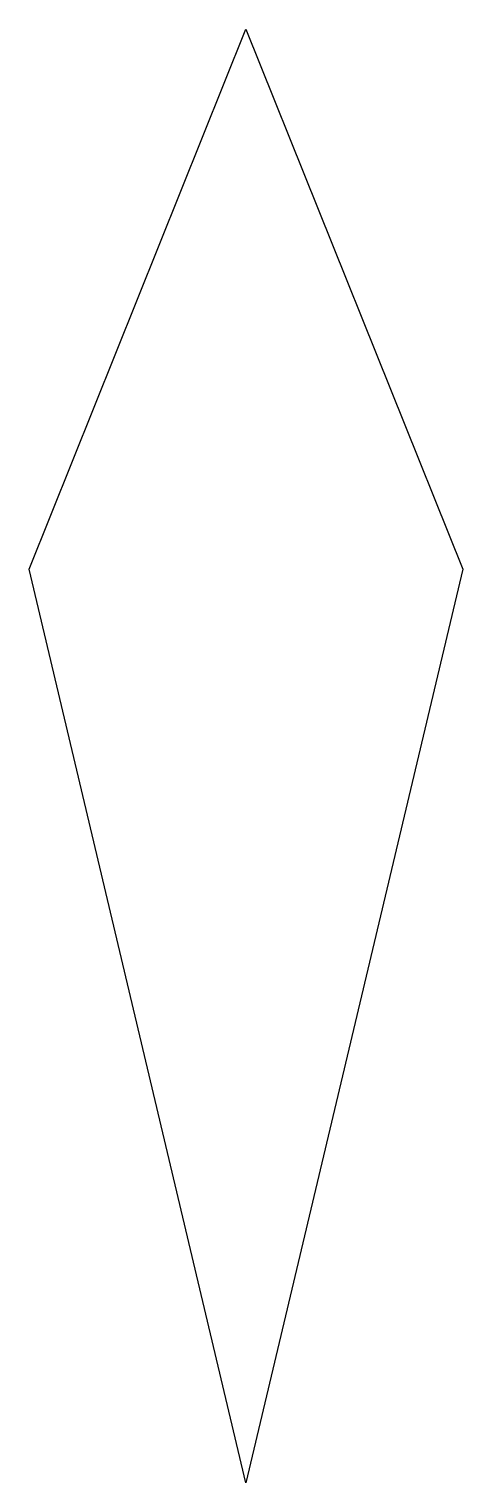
# Model space of a CAD drawing. Header units: inches. Extents: x 163.9 to 174.8, y 80.7 to 117.2.
import ezdxf

# ---------------------------------------------------------------- set-up
doc = ezdxf.new("R2010")
doc.units = ezdxf.units.IN
doc.header["$MEASUREMENT"] = 0

# ---------------------------------------------------------------- blocks, each defined once
blk = doc.blocks.new('block 2')
at = {"color": 7, "lineweight": 25, "true_color": 0xffffff}
blk.add_lwpolyline([(169.333, 117.16), (174.764, 103.63), (169.333, 80.748), (163.903, 103.63), (169.333, 117.16)], dxfattribs=at)

msp = doc.modelspace()

# ---------------------------------------------------------------- block references
msp.add_blockref('block 2', (0, 0))

doc.saveas('drawing.dxf')
